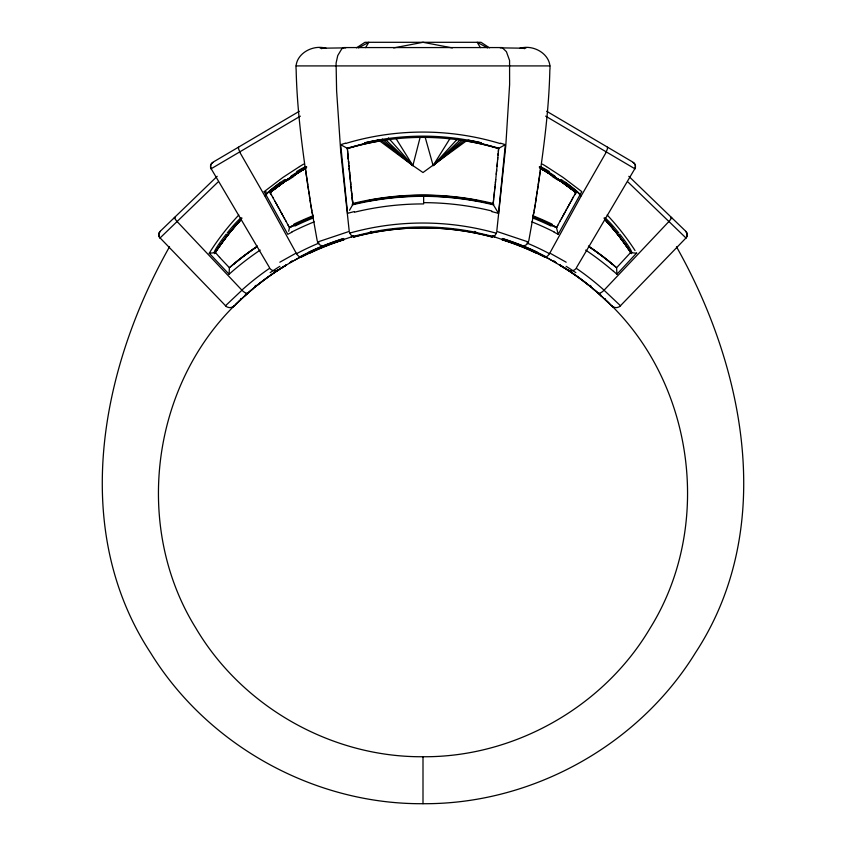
<?xml version="1.0" encoding="UTF-8"?>
<svg xmlns="http://www.w3.org/2000/svg" width="846" height="846" viewBox="0 0 846 846"><rect width="100%" height="100%" fill="white"/><g stroke="black" fill="none" stroke-linecap="round" stroke-linejoin="round"><path stroke-width="1.27" d="M423.656 195.986L423.645 203.283M500.24 47.862L523.769 48.201L519.825 48.338C533.763 43.939 552.089 54.704 549.837 70.281C549.075 104.143 545.078 137.824 540.298 171.315M238.815 215A251.484 251.484 0 0 0 211.193 250.088L209.258 253.24L229.086 274.241L229.382 268.034M500.472 143.164L505.326 144.677L498.548 213.351L491.653 211.574M498.474 150.324L498.569 149.224M498.431 150.747L498.051 155.104M498.379 151.423L498.664 148.124L481.163 143.46M498.083 154.723L497.797 158.022M498.135 154.236L498.209 153.359M497.691 159.122L497.395 162.411M497.66 159.471L497.818 157.726M497.173 164.716L497.289 163.511M497.258 163.838L497.416 162.094M497.014 166.461L497.099 165.583M497.184 164.6L495.682 180.135M496.507 171.706L496.676 169.961M289.448 227.87L288.676 231.244M496.253 174.329L496.422 172.584M495.386 183.074L495.555 181.33M495.735 179.574L495.196 184.946M495.206 184.83L494.656 190.086M305.808 172.076C300.965 138.194 296.893 104.132 296.153 69.89C294.112 54.419 312.438 44.034 326.175 48.338L322.231 48.201L345.76 47.862M494.836 188.33L495.026 186.585M494.476 191.831L494.096 195.341M494.688 189.737L493.905 197.097M493.398 201.718L493.715 198.842M493.662 199.318L493.927 196.928M493.334 202.353L493.133 204.108L493.853 204.277M493.525 200.597L493.133 204.108L476.933 200.629M540.076 172.838L539.526 176.645M538.976 180.452L539.42 177.406M538.86 181.213L538.289 185.02M538.067 186.543L537.601 189.578M537.369 191.101L536.893 194.146M536.66 195.669L535.444 203.262M535.201 204.785L534.196 210.855M533.942 212.378L532.673 216.735M528.771 240.888L535.084 205.493L540.594 168.238M352.845 204.425L349.525 210.263M465.924 141.229L423 172.531L412.88 165.562L420.303 136.671M169.517 246.778C100.822 368.623 69.34 528.993 150.62 652.879C207.661 745.495 314.236 804.504 423 803.7C531.764 804.504 638.339 745.495 695.38 652.879C776.66 528.993 745.178 368.623 676.483 246.778M551.634 225.078L556.583 227.521L557.07 226.633M554.162 232.216L558.212 234.3L581.794 191.63L562.96 177.343L546.495 166.62M560.464 220.415L557.546 225.745M556.583 227.521L557.778 225.332M562.569 216.576L567.952 206.815M561.374 218.765L562.907 215.973M560.168 220.954L561.924 217.75M565.805 210.707L566.524 209.406M563.394 215.085L564.98 212.209M567.391 207.83L569.39 204.224M570.838 201.634L573.472 196.896M569.823 203.452L571.039 201.263M568.607 205.641L570.109 202.924M573.006 197.731L575.915 192.528L575.396 192.105M571.558 200.333L572.277 199.032M574.455 195.13L575.185 193.829M606.37 151.963L581.213 195.891L549.837 253.081L566.175 262.207M576.359 267.844L634.828 168.745A4.97 4.378 -59.9 0 0 633.104 162.453A4.97 4.526 -59.5 0 1 634.965 168.809M365.599 47.63L368.824 42.3L358.482 47.852M425.02 136.671L433.12 165.562L450.305 138.025M214.535 253.663L215.804 251.717M214.842 253.197L214.81 253.24A6.26 6.26 0 0 0 215.719 250.871M215.085 252.817L215.476 252.214M219.632 257.385L215.328 252.436M215.582 252.055L216.756 250.268M216.682 250.384L217.475 249.2M217.433 249.253L228.335 234.321L240.888 219.643M345.528 143.164L340.674 144.677L347.558 213.192M559.862 180.558L560.517 179.743M464.602 140.394L433.12 165.562L457.95 138.395M604.139 290.115L668.911 221.525L628.039 182.07M613.54 271.27L616.914 274.241L636.626 253.039M605.207 298.617L604.731 299.124C694.143 380.795 714.098 525.292 650.193 628.039C603.822 706.801 514.389 757.456 423 756.736C331.611 757.456 242.178 706.801 195.807 628.039C131.902 525.292 151.846 380.795 241.279 299.124L245.784 295M686 238.001A4.917 4.537 -46 0 0 685.694 231.381A4.843 4.579 -46 0 1 685.969 237.98L620.456 305.723L604.055 290.22A6.609 2.623 -48.5 0 1 598.069 292.822M234.501 305.776L237.017 303.259M236.108 304.169L237.863 302.434M237.726 302.572L241.247 299.177L240.793 298.617M217.961 182.07L160.095 237.927L225.544 305.723L241.945 290.22A6.609 2.623 48.5 0 0 247.931 292.822M238.53 301.789L244.896 295.804M160.211 231.286L217.179 176.306M462.677 139.939L433.12 165.562L459.664 140.383M245.129 295.592L247.434 293.53A264.851 264.851 0 0 1 286.35 264.957A263.804 263.064 -44.1 0 0 257.068 285.25M245.509 295.254L248.068 292.97L246.979 293.932M229.086 274.241L232.46 271.27A291.384 291.384 0 0 1 260.198 250.078M247.931 293.086L249.496 291.733M248.407 292.674L250.458 290.897M433.12 165.562L437.107 162.094M219.622 257.374L229.393 267.717L233.982 263.836M249.856 291.415L251.421 290.072M250.818 290.59L252.404 289.247M251.791 289.766L252.891 288.835M252.764 288.941L254.53 287.471M291.838 232.216L287.788 234.3L264.206 191.63L283.04 177.343L299.505 166.62M254.53 287.471L255.534 286.646M255.513 286.667L257.142 285.335M628.715 249.475L618.162 234.945L618.965 234.31M269.779 192.772L285.409 181.076L301.44 170.617A334.805 334.202 -30.4 0 1 305.554 168.164L304.994 168.491A308.568 308.568 0 0 0 270.255 192.275M270.234 192.412L271.904 191.08M270.604 192.105L271.407 191.471M271.936 191.048L275.183 188.531M272.634 190.509L274.125 189.345M274.918 188.743L279.265 185.475M276.082 187.854L283.093 182.704M280.914 184.269L282.966 182.789M284.023 182.038L289.343 178.369M287.09 179.902L286.075 180.6L285.557 179.722M288.095 179.215L305.12 168.407M505.326 144.677L499.066 148.135M356.526 47.82L364.996 42.3L481.004 42.3L489.474 47.82M278.45 269.906L291.532 261.911M302.54 169.951L303.249 169.528M303.46 169.39L304.528 168.766M279.825 262.207L296.163 253.081L264.787 195.891L239.63 151.963M212.822 162.305L299.283 111.291M300.351 116.145L211.172 168.745L269.641 267.844M305.406 168.238L310.916 205.493L317.229 240.888M290.411 262.567L300.838 256.846M291.912 261.7L292.875 261.15M294.81 260.071L299.695 257.438M300.679 256.92L309.15 252.7M294.366 225.078L289.417 227.521L285.536 220.415M524.245 48.698L526.064 47.884M317.567 242.019L349.239 231.402L340.727 151.646L336.602 90.681L336.084 63.101L337.734 55.603L341.731 48.92L343.878 47.566L502.122 47.566L506.416 51.68L509.567 60.426L509.62 84.547L505.802 145.586L496.761 231.402L528.433 242.019M313.327 216.735L312.058 212.378M325.678 245.52L352.507 236.542M347.484 149.869L347.336 148.124L364.838 143.46M351.386 236.848L353.417 236.288M352.951 236.415L372.399 231.867A261.16 257.914 0 0 1 473.601 231.889L493.377 236.51M347.452 213.351L354.347 211.574M352.148 204.277L369.068 200.629M393.644 47.915L423 42.3L452.356 47.915M577.681 192.349L576.285 192.528M209.258 253.24L214.852 252.7M296.089 65.914L549.911 65.914M269.715 192.528L268.372 192.359M631.19 252.7L636.742 253.24M266.448 192.042L264.206 191.63M346.955 148.145L340.674 144.677M492.584 236.288L520.322 245.52M493.831 236.637L494.614 236.848M319.936 47.884L321.755 48.698M536.85 252.7L548.271 258.485M545.162 256.846L554.088 261.7M487.518 47.852L477.176 42.3L480.401 47.63M549.244 259.003L551.19 260.071M552.152 260.61L567.55 269.906M554.342 261.848L555.589 262.567M543.46 169.951L540.34 168.09A334.805 334.202 30.4 0 1 544.56 170.617L561.977 182.038M546.717 111.291L633.178 162.305M545.649 116.145L634.828 168.745M540.88 168.407L541.461 168.756M541.99 169.063L550.122 174.086M551.042 174.678L557.905 179.215M556.647 178.369L575.915 192.528M562.907 182.704L565.805 184.788M563.034 182.789L569.918 187.854M566.735 185.475L571.082 188.743M377.961 139.653L412.88 165.562L395.695 138.025M570.817 188.531L572.636 189.938M572.52 189.842L573.324 190.477M573.366 190.509L575.544 192.232M227.035 234.31L227.838 234.945M574.413 191.323L575.195 191.947M381.398 140.394L412.88 165.562L388.409 137.94M575.703 192.359L576.295 192.825M589.292 285.694L592.443 288.275M612.018 263.836L616.607 267.717L630.693 252.478M592.538 288.349L593.723 289.353M593.109 288.835L594.696 290.178M594.093 289.66L595.182 290.59M595.055 290.485L595.669 291.003M595.542 290.897L596.144 291.415M596.028 291.31L598.069 293.086M596.504 291.733L599.634 294.482M382.339 139.082L412.88 165.562L385.395 139.484M408.893 162.094L412.88 165.562M599.973 294.778L598.566 293.53A264.851 264.851 0 0 0 559.608 264.957M599.37 294.249L609.088 303.365M600.184 294.979L601.284 295.963M600.998 295.709L608.274 302.572M628.821 176.306L685.778 231.286M685.905 237.927L668.932 221.504M608.983 303.259L611.499 305.776M177.089 221.525L241.861 290.115A271.037 271.037 0 0 1 269.345 268.468M605.112 219.643L618.162 234.945M498.548 213.351L493.155 204.425M629.318 250.384L629.688 250.945M629.477 250.617L630.524 252.214M630.196 251.717L631.465 253.663M631.158 253.197L631.19 253.24A6.26 6.26 0 0 1 630.281 250.871M635.008 250.501L634.764 250.12A251.484 251.484 0 0 0 607.185 215M631 252.943L630.809 252.658A246.683 246.683 0 0 0 605.62 220.214M270.086 192.528L272.994 197.731M270.815 193.829L271.545 195.13M272.528 196.896L275.161 201.634M274.961 201.263L276.177 203.452M275.891 202.924L277.393 205.641M276.61 204.224L282.226 214.387L281.02 212.209M278.048 206.815L278.757 208.116M279.476 209.406L280.195 210.707M281.623 213.298L283.431 216.576M283.093 215.973L284.626 218.765M284.076 217.75L285.832 220.954M287.968 224.856L288.454 225.745M558.212 234.3L556.562 227.934M311.804 210.855L310.799 204.785M310.556 203.262L310.059 200.227M309.826 198.704L309.34 195.669M309.107 194.146L308.631 191.101M308.399 189.578L307.933 186.543M307.711 185.02L307.14 181.213M307.024 180.452L306.58 177.406M306.474 176.645L305.924 172.838M352.475 200.629L352.867 204.108L351.725 193.66M352.285 198.842L352.602 201.718M352.073 196.928L352.338 199.318M351.904 195.341L351.312 189.737M351.354 190.17L351.714 193.586M350.984 186.68L351.344 190.086M350.974 186.585L351.164 188.33M351.058 187.336L348.182 157.726M350.561 182.535L350.804 184.946M350.445 181.33L350.614 183.074M350.318 180.135L349.842 175.334M349.832 175.207L349.916 176.074M349.578 172.584L349.747 174.329M349.61 172.922L349.144 168.111L349.239 169.084M348.901 165.583L348.986 166.461M348.742 163.838L348.499 161.216L348.605 162.411M348.203 158.022L348.341 159.471M348.266 158.667L347.336 148.124M348.108 156.922L347.812 153.623M347.865 154.236L347.949 155.104M347.569 150.747L347.717 152.523M616.618 268.034L616.914 274.241M423 756.758L423 803.679M369.131 200.946A291.743 286.9 0 0 1 476.943 200.957M364.679 142.826A250.902 244.642 0.6 0 1 481.311 142.879M369.015 200.322A291.743 287.555 0.4 0 1 423.656 195.363A291.754 287.566 -0.4 0 1 476.985 200.322M364.689 142.879A250.902 244.642 -0.6 0 1 379.114 139.939M468.092 140.108A250.902 244.642 -0.6 0 1 481.321 142.826M492.975 204.721A289.332 281.877 0.6 0 0 423.656 196.325A289.332 281.877 -0.6 0 0 353.025 204.721M352.719 203.526A289.332 283.146 0 0 1 493.461 203.59M325.604 245.361A6.535 6.07 68.3 0 1 317.419 242.093M353.395 236.193A6.631 2.802 74.7 0 1 349.504 232.396M349.705 233.094A261.668 253.06 0.8 0 1 496.253 233.221M353.617 236.986A257.068 248.269 0.8 0 1 492.34 237.102M353.374 236.119A6.631 2.855 78.3 0 1 352.359 236.298M353.66 237.102A257.068 248.269 -0.8 0 1 492.383 236.986M493.662 236.097A6.631 2.802 -74.7 0 1 492.605 236.193M528.581 242.093A6.535 6.07 -68.3 0 1 520.396 245.361M496.613 232.534A6.631 2.855 -78.3 0 1 492.626 236.119M353.702 235.59A6.641 6.123 74.5 0 1 351.344 236.711M371.077 231.339A6.514 2.57 78.4 0 1 369.977 232.174M476.023 232.174A6.514 2.57 -78.4 0 1 474.923 231.339M494.646 236.711A6.641 6.123 -74.4 0 1 492.287 235.579M423.645 202.649A281.327 275.056 0 0 1 491.801 210.982M354.506 212.198A281.316 273.776 -0.6 0 1 423.645 203.928M347.442 148.452A257.723 253.345 1.6 0 1 498.516 148.589M345.633 143.482A262.239 257.935 1.7 0 1 500.324 143.619M347.484 148.589A257.723 253.345 -1.6 0 1 380.129 140.965M468.25 141.282A257.723 253.345 -1.6 0 1 498.558 148.452M540.192 168.195A316.943 315.421 30.3 0 1 573.556 190.657M534.006 216.174A291.785 288.126 30.6 0 1 552.078 224.148M540.34 167.942A316.943 315.717 30.3 0 1 573.736 190.424M533.223 218.141A291.785 286.011 28.7 0 1 551.158 226.072M533.519 217.327A294.07 291.722 29.7 0 1 556.478 227.722M533.689 216.904A294.07 292.177 30.7 0 1 556.689 227.31M531.827 221.853A288.179 286.276 30.7 0 1 554.267 232.016M607.449 147.363A4.875 1.364 -59.7 0 1 606.085 151.857M549.773 253.292A6.599 2.401 -62.5 0 1 545.226 256.729A6.599 2.401 -63.5 0 0 546.41 256.824M526.889 243.003A267.167 264.079 29.3 0 1 549.509 253.705M566.164 266.353A351.365 193.956 65.1 0 1 575.851 272.645M576.137 268.52A6.705 6.038 -56.7 0 1 567.677 269.737A6.705 6.049 -57.5 0 0 569.781 270.741M502.418 238.509A259.246 253.959 30.5 0 1 537.125 252.119M502.365 238.678A262.302 260.103 30.7 0 1 545.384 256.423M502.09 239.587A262.302 259.13 29.3 0 1 544.94 257.279M556.203 262.609A6.609 5.943 -60 0 1 554.109 260.906M502.038 239.746A259.246 252.637 29.5 0 1 536.565 253.314M542.286 164.082A338.421 337.861 30.4 0 1 546.505 166.599M540.467 168.143A316.256 315.717 30.4 0 1 576.041 192.359M607.47 147.331A4.875 1.713 -59.5 0 1 607.629 147.648M606.212 220.859A248.132 248.132 0 0 1 630.249 251.685M619.885 234.279A22.525 2.242 51.8 0 1 630.714 252.605M604.129 218.437A22.366 2.168 51.9 0 1 618.754 232.936M606.244 219.759A6.26 6.26 0 0 1 605.641 219.516M588.721 246.26A295.635 295.159 44 0 1 612.092 263.762M588.605 246.44A295.635 294.937 42.5 0 1 611.954 263.92M229.393 267.717A296.079 296.079 0 0 1 257.448 246.271M588.435 246.271A296.079 296.079 0 0 1 616.491 267.717M585.675 250.078A291.384 291.384 0 0 1 613.413 271.27M576.517 268.468A271.037 271.037 0 0 1 604.002 290.115M559.714 264.861A263.804 263.064 44.1 0 1 588.932 285.25M559.597 265.041A264.037 263.074 42.9 0 1 588.795 285.419M620.541 305.892A6.546 6.038 -44.4 0 1 611.637 305.66M613.794 307.225A6.461 6.102 -45.1 0 1 611.595 305.692M599.465 293.858A6.736 3.067 -49 0 1 598.746 293.329M591.365 287.037A6.631 2.855 -50.6 0 1 590.593 285.493M601.369 295.846A6.419 6.059 -47.8 0 1 599.856 293.953A6.493 5.996 -47.9 0 0 601.411 295.804M590.984 286.815A6.525 2.464 -50.8 0 1 590.423 285.504M670.878 217.105A4.928 1.904 -46 0 1 668.985 221.536M671.407 217.665A5.013 2.2 -46 0 1 671.893 218.723M541.028 168.523A308.568 308.568 0 0 1 575.745 192.275M561.353 179.627A24.925 2.305 34.7 0 1 579.743 195.267M539.896 167.815A24.957 2.115 34.8 0 1 549.234 171.484M565.34 182.271A26.459 2.464 34.7 0 1 580.842 196.018M539.388 167.053A26.089 2.189 34.7 0 1 554.839 176.053M545.236 171.051A27.04 0.582 32.5 0 1 544.824 170.786M552.078 176.349A26.089 0.635 32.7 0 1 558.064 180.156M266.257 195.267A24.925 2.305 -34.7 0 1 284.647 179.627M296.766 171.484A24.957 2.115 -34.8 0 1 306.104 167.815M265.158 196.018A26.459 2.464 -34.7 0 1 280.661 182.271M291.161 176.053A26.089 2.189 -34.7 0 1 306.612 167.053M301.176 170.786A27.04 0.582 -32.5 0 1 300.764 171.051M287.936 180.156A26.089 0.635 -32.7 0 1 293.922 176.349M233.908 263.762A295.635 295.159 -44 0 1 257.279 246.26M234.046 263.92A295.635 294.937 -42.5 0 1 257.396 246.44M215.138 252.637A246.683 246.683 0 0 1 240.38 220.214M160.031 237.98A4.843 4.579 46 0 1 160.285 231.36A4.917 4.537 46 0 0 160 238.001M257.205 285.419A264.037 263.074 -42.9 0 1 286.403 265.041M234.363 305.66A6.546 6.038 44.4 0 1 225.459 305.892M234.405 305.692A6.461 6.102 45.1 0 1 232.206 307.225M247.254 293.329A6.736 3.067 49 0 1 246.535 293.858M255.407 285.493A6.631 2.855 50.6 0 1 254.635 287.037M244.631 295.846A6.419 6.059 47.8 0 0 246.144 293.953A6.493 5.996 47.9 0 1 244.589 295.804M255.577 285.504A6.525 2.464 50.8 0 1 255.016 286.815M177.015 221.536A4.928 1.904 46 0 1 175.122 217.105M174.107 218.723A5.013 2.2 46 0 1 174.593 217.665M215.751 251.685A248.132 248.132 0 0 1 239.788 220.859M215.286 252.605A22.525 2.242 -51.8 0 1 226.115 234.279M227.246 232.936A22.366 2.168 -51.9 0 1 241.871 218.437M240.359 219.516A6.26 6.26 0 0 1 239.756 219.759M272.444 190.657A316.943 315.421 -30.3 0 1 305.808 168.195M293.922 224.148A291.785 288.126 -30.6 0 1 311.994 216.174M272.264 190.424A316.943 315.717 -30.3 0 1 305.66 167.942M294.842 226.072A291.785 286.011 -28.7 0 1 312.777 218.141M289.522 227.722A294.07 291.722 -29.7 0 1 312.481 217.327M289.311 227.31A294.07 292.177 -30.7 0 1 312.311 216.904M291.733 232.016A288.179 286.276 -30.7 0 1 314.173 221.853M211.035 168.809A4.97 4.526 59.5 0 1 212.896 162.453A4.97 4.378 59.9 0 0 211.162 168.745M239.915 151.857A4.875 1.364 59.7 0 1 238.551 147.363M296.227 253.292A6.599 2.401 62.5 0 0 300.774 256.729A6.599 2.401 63.5 0 1 299.59 256.824M296.491 253.705A267.167 264.079 -29.3 0 1 319.111 243.003M270.149 272.645A351.365 193.956 -65.1 0 1 279.836 266.353M269.863 268.52A6.705 6.038 56.7 0 0 278.323 269.737A6.705 6.049 57.5 0 1 276.219 270.741M308.875 252.119A259.246 253.959 -30.5 0 1 343.582 238.509M300.616 256.423A262.302 260.103 -30.7 0 1 343.635 238.678M301.06 257.279A262.302 259.13 -29.3 0 1 343.91 239.587M291.891 260.906A6.609 5.943 60 0 1 289.797 262.609M309.435 253.314A259.246 252.637 -29.5 0 1 343.962 239.746M299.495 166.599A338.421 337.861 -30.4 0 1 303.714 164.082M269.959 192.359A316.256 315.717 -30.4 0 1 305.533 168.143M238.371 147.648A4.875 1.713 59.5 0 1 238.53 147.331M536.311 251.664A6.408 2.009 -64.6 0 0 536.914 252.563A6.408 1.999 -64.5 0 1 536.311 251.674M628.483 248.978A247.793 247.624 44 0 0 604.901 219.378A247.793 247.54 45.1 0 1 628.409 249.02M241.099 219.378A247.793 247.624 -44 0 0 217.517 248.978A247.793 247.54 -45.1 0 1 241.163 219.431M309.086 252.563A6.408 2.009 64.6 0 0 309.689 251.664A6.408 1.999 64.5 0 1 309.086 252.563"/></g></svg>
